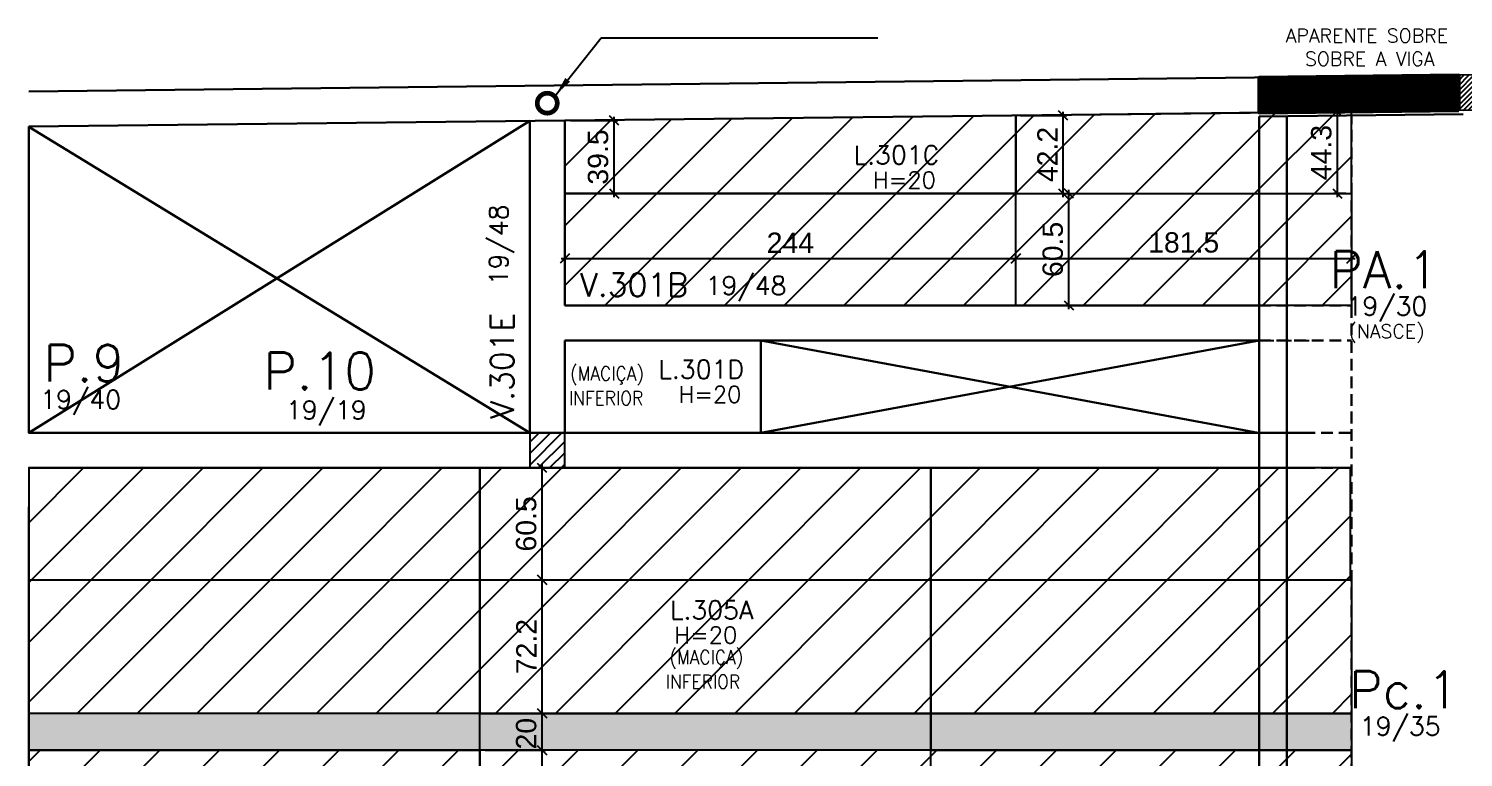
# Model space of a CAD drawing. Extents: x 534 to 8035, y 2354 to 7562.
# Drawn here: x 4209 to 4985, y 6733 to 7128 of the extents above; entities that cross this region are included whole.
import ezdxf

# ---------------------------------------------------------------- set-up
doc = ezdxf.new("R2010")
doc.units = 0
doc.linetypes.add('HIDDEN', pattern=[9.525, 6.35, -3.175])
doc.layers.get('0').update_dxf_attribs({"color": 9, "linetype": 'CONTINUOUS'})
doc.layers.get('DEFPOINTS').update_dxf_attribs({"linetype": 'CONTINUOUS'})
for name, color, linetype in [('CONTRA-FLECHA', 152, 'CONTINUOUS'), ('ESTRUTURA METALICA', 80, 'HIDDEN'), ('FO-HACHURA_PILAR-CONT', 252, 'CONTINUOUS'), ('FO-HACHURA_PILAR-MORRE', 252, 'CONTINUOUS'), ('FO-TEXTO-LAJES', 152, 'CONTINUOUS'), ('FO-TEXTO-VIGAS', 3, 'CONTINUOUS'), ('P-C', 1, 'CONTINUOUS'), ('P-M', 7, 'CONTINUOUS'), ('Painéis', 200, 'CONTINUOUS'), ('PAREDE', 191, 'CONTINUOUS'), ('Reaproveitamento', 251, 'CONTINUOUS'), ('TIRAS REESCORAMENTO', 252, 'CONTINUOUS')]:
    doc.layers.add(name, color=color, linetype=linetype)
for name, color, linetype, lineweight in [('FO-Textos dos pilares', 3, 'CONTINUOUS', 20), ('FO-Vigas', 2, 'CONTINUOUS', 30), ('SEM LAJE', 8, 'CONTINUOUS', 30)]:
    doc.layers.add(name, color=color, linetype=linetype, lineweight=lineweight)
doc.styles.add('ARIAL', font='arial.ttf')
doc.styles.add('ROMANS', font='romans.shx')
doc.dimstyles.new('COTA LAJE', dxfattribs={"dimtxt": 11, "dimasz": 5, "dimexe": 2, "dimexo": 3, "dimgap": 3, "dimtad": 3, "dimdec": 1, "dimzin": 12, "dimdsep": 46, "dimtxsty": 'ARIAL', "dimblk": 'OBLIQUE', "dimcen": 10, "dimdle": 2, "dimclrd": 5, "dimclre": 5, "dimclrt": 2, "dimadec": 0, "dimazin": 3, "dimtfac": 1, "dimtdec": 1, "dimtmove": 0, "dimatfit": 3, "dimldrblk": 'OBLIQUE', "dimfxl": 1, "dimlwd": -1, "dimlwe": -1, "dimarcsym": 1})
doc.dimstyles.new('NOTA', dxfattribs={"dimscale": 5, "dimtxt": 2, "dimasz": 2, "dimexe": 1.5, "dimexo": 2, "dimgap": 1, "dimtad": 1, "dimdec": 1, "dimzin": 12, "dimdsep": 46, "dimtxsty": 'ROMANS', "dimcen": 0.09, "dimclrd": 8, "dimclre": 8, "dimclrt": 3, "dimadec": 0, "dimazin": 0, "dimtfac": 1, "dimtdec": 1, "dimtofl": 0, "dimtmove": 0, "dimatfit": 3, "dimfxl": 1, "dimtolj": 1, "dimtzin": 12, "dimarcsym": 0})

# ---------------------------------------------------------------- blocks, each defined once
blk = doc.blocks.new('_Oblique')
at = {"color": 0, "linetype": 'ByBlock', "lineweight": -2}
blk.add_line((-0.5, -0.5), (0.5, 0.5), dxfattribs=at)
blk = doc.blocks.new('*D417')
at = {"layer": 'DEFPOINTS', "color": 0, "linetype": 'Continuous', "transparency": 16777216}
for p in [(4453.15, 6737.11), (4486.91, 6737.11), (4453.15, 6615.11)]:
    blk.add_point(p, dxfattribs=at)
at = {"layer": 'Painéis', "color": 5, "linetype": 'Continuous', "transparency": 16777216}
for p, q in [((4456.15, 6737.11), (4488.91, 6737.11)), ((4486.91, 6613.11), (4486.91, 6739.11)), ((4456.15, 6615.11), (4488.91, 6615.11))]:
    blk.add_line(p, q, dxfattribs=at)
at = {"layer": 'Painéis', "color": 5, "linetype": 'Continuous', "transparency": 16777216, "xscale": 5, "yscale": 5, "zscale": 5}
for p, rotation in [((4486.91, 6737.11), 90), ((4486.91, 6615.11), 270)]:
    blk.add_blockref('_Oblique', p, dxfattribs=dict(at, rotation=rotation))
at = {"layer": 'Painéis', "color": 2, "linetype": 'Continuous', "transparency": 16777216, "insert": (4478.39, 6676.11), "char_height": 11, "attachment_point": 5, "rotation": 90, "style": 'ARIAL'}
blk.add_mtext('122', dxfattribs=at)
blk = doc.blocks.new('*D418')
at = {"layer": 'DEFPOINTS', "color": 0, "linetype": 'Continuous', "transparency": 16777216}
for p in [(4453.18, 6757.11), (4486.95, 6757.11), (4453.18, 6737.11)]:
    blk.add_point(p, dxfattribs=at)
at = {"layer": 'Painéis', "color": 5, "linetype": 'Continuous', "transparency": 16777216}
for p, q in [((4486.95, 6735.11), (4486.95, 6759.11)), ((4456.18, 6757.11), (4488.95, 6757.11)), ((4456.18, 6737.11), (4488.95, 6737.11))]:
    blk.add_line(p, q, dxfattribs=at)
at = {"layer": 'Painéis', "color": 5, "linetype": 'Continuous', "transparency": 16777216, "xscale": 5, "yscale": 5, "zscale": 5}
for p, rotation in [((4486.95, 6757.11), 90), ((4486.95, 6737.11), 270)]:
    blk.add_blockref('_Oblique', p, dxfattribs=dict(at, rotation=rotation))
at = {"layer": 'Painéis', "color": 2, "linetype": 'Continuous', "transparency": 16777216, "insert": (4478.33, 6746.11), "char_height": 11, "attachment_point": 5, "rotation": 90, "style": 'ARIAL'}
blk.add_mtext('20', dxfattribs=at)
blk = doc.blocks.new('*D419')
at = {"layer": 'DEFPOINTS', "color": 0, "linetype": 'Continuous', "transparency": 16777216}
for p in [(4453.18, 6829.36), (4486.91, 6829.36), (4453.18, 6757.11)]:
    blk.add_point(p, dxfattribs=at)
at = {"layer": 'Painéis', "color": 5, "linetype": 'Continuous', "transparency": 16777216}
for p, q in [((4456.18, 6829.36), (4488.91, 6829.36)), ((4486.91, 6755.11), (4486.91, 6831.36)), ((4456.18, 6757.11), (4488.91, 6757.11))]:
    blk.add_line(p, q, dxfattribs=at)
at = {"layer": 'Painéis', "color": 5, "linetype": 'Continuous', "transparency": 16777216, "xscale": 5, "yscale": 5, "zscale": 5}
for p, rotation in [((4486.91, 6829.36), 90), ((4486.91, 6757.11), 270)]:
    blk.add_blockref('_Oblique', p, dxfattribs=dict(at, rotation=rotation))
at = {"layer": 'Painéis', "color": 2, "linetype": 'Continuous', "transparency": 16777216, "insert": (4478.39, 6793.24), "char_height": 11, "attachment_point": 5, "rotation": 90, "style": 'ARIAL'}
blk.add_mtext('72.2', dxfattribs=at)
blk = doc.blocks.new('*D420')
at = {"layer": 'DEFPOINTS', "color": 0, "linetype": 'Continuous', "transparency": 16777216}
for p in [(4453.18, 6889.86), (4486.91, 6889.86), (4453.18, 6829.36)]:
    blk.add_point(p, dxfattribs=at)
at = {"layer": 'Painéis', "color": 5, "linetype": 'Continuous', "transparency": 16777216}
for p, q in [((4486.91, 6827.36), (4486.91, 6891.86)), ((4456.18, 6889.86), (4488.91, 6889.86)), ((4456.18, 6829.36), (4488.91, 6829.36))]:
    blk.add_line(p, q, dxfattribs=at)
at = {"layer": 'Painéis', "color": 5, "linetype": 'Continuous', "transparency": 16777216, "xscale": 5, "yscale": 5, "zscale": 5}
for p, rotation in [((4486.91, 6889.86), 90), ((4486.91, 6829.36), 270)]:
    blk.add_blockref('_Oblique', p, dxfattribs=dict(at, rotation=rotation))
at = {"layer": 'Painéis', "color": 2, "linetype": 'Continuous', "transparency": 16777216, "insert": (4478.3, 6859.61), "char_height": 11, "attachment_point": 5, "rotation": 90, "style": 'ARIAL'}
blk.add_mtext('60.5', dxfattribs=at)
blk = doc.blocks.new('*D458')
at = {"layer": 'DEFPOINTS', "color": 0, "linetype": 'Continuous', "transparency": 16777216}
for p in [(4743.18, 7003.21), (4499.18, 6977.86), (4743.18, 6977.86)]:
    blk.add_point(p, dxfattribs=at)
at = {"layer": 'Painéis', "color": 5, "linetype": 'Continuous', "transparency": 16777216}
for p, q in [((4497.18, 7003.21), (4745.18, 7003.21)), ((4499.18, 6980.86), (4499.18, 7005.21)), ((4743.18, 6980.86), (4743.18, 7005.21))]:
    blk.add_line(p, q, dxfattribs=at)
at = {"layer": 'Painéis', "color": 5, "linetype": 'Continuous', "transparency": 16777216, "xscale": 5, "yscale": 5, "zscale": 5, "rotation": 180}
blk.add_blockref('_Oblique', (4499.18, 7003.21), dxfattribs=at)
at = {"layer": 'Painéis', "color": 5, "linetype": 'Continuous', "transparency": 16777216, "xscale": 5, "yscale": 5, "zscale": 5}
blk.add_blockref('_Oblique', (4743.18, 7003.21), dxfattribs=at)
at = {"layer": 'Painéis', "color": 2, "linetype": 'Continuous', "transparency": 16777216, "insert": (4621.18, 7011.73), "char_height": 11, "attachment_point": 5, "style": 'ARIAL'}
blk.add_mtext('244', dxfattribs=at)
blk = doc.blocks.new('*D459')
at = {"layer": 'DEFPOINTS', "color": 0, "linetype": 'Continuous', "transparency": 16777216}
for p in [(4924.68, 7003.21), (4743.18, 6977.86), (4924.68, 6977.86)]:
    blk.add_point(p, dxfattribs=at)
at = {"layer": 'Painéis', "color": 5, "linetype": 'Continuous', "transparency": 16777216}
for p, q in [((4741.18, 7003.21), (4926.68, 7003.21)), ((4743.18, 6980.86), (4743.18, 7005.21)), ((4924.68, 6980.86), (4924.68, 7005.21))]:
    blk.add_line(p, q, dxfattribs=at)
at = {"layer": 'Painéis', "color": 5, "linetype": 'Continuous', "transparency": 16777216, "xscale": 5, "yscale": 5, "zscale": 5, "rotation": 180}
blk.add_blockref('_Oblique', (4743.18, 7003.21), dxfattribs=at)
at = {"layer": 'Painéis', "color": 5, "linetype": 'Continuous', "transparency": 16777216, "xscale": 5, "yscale": 5, "zscale": 5}
blk.add_blockref('_Oblique', (4924.68, 7003.21), dxfattribs=at)
at = {"layer": 'Painéis', "color": 2, "linetype": 'Continuous', "transparency": 16777216, "insert": (4833.93, 7011.83), "char_height": 11, "attachment_point": 5, "style": 'ARIAL'}
blk.add_mtext('181.5', dxfattribs=at)
blk = doc.blocks.new('*D460')
at = {"layer": 'DEFPOINTS', "color": 0, "linetype": 'Continuous', "transparency": 16777216}
for p in [(4743.18, 7038.36), (4771.75, 7038.36), (4743.18, 6977.86)]:
    blk.add_point(p, dxfattribs=at)
at = {"layer": 'Painéis', "color": 5, "linetype": 'Continuous', "transparency": 16777216}
for p, q in [((4746.18, 7038.36), (4773.75, 7038.36)), ((4771.75, 6975.86), (4771.75, 7040.36)), ((4746.18, 6977.86), (4773.75, 6977.86))]:
    blk.add_line(p, q, dxfattribs=at)
at = {"layer": 'Painéis', "color": 5, "linetype": 'Continuous', "transparency": 16777216, "xscale": 5, "yscale": 5, "zscale": 5}
for p, rotation in [((4771.75, 7038.36), 90), ((4771.75, 6977.86), 270)]:
    blk.add_blockref('_Oblique', p, dxfattribs=dict(at, rotation=rotation))
at = {"layer": 'Painéis', "color": 2, "linetype": 'Continuous', "transparency": 16777216, "insert": (4763.14, 7008.11), "char_height": 11, "attachment_point": 5, "rotation": 90, "style": 'ARIAL'}
blk.add_mtext('60.5', dxfattribs=at)
blk = doc.blocks.new('*D461')
at = {"layer": 'DEFPOINTS', "color": 0, "linetype": 'Continuous', "transparency": 16777216}
for p in [(4742.7, 7080.6), (4768.75, 7080.6), (4743.18, 7038.36)]:
    blk.add_point(p, dxfattribs=at)
at = {"layer": 'Painéis', "color": 5, "linetype": 'Continuous', "transparency": 16777216}
for p, q in [((4745.7, 7080.6), (4770.75, 7080.6)), ((4768.75, 7036.36), (4768.75, 7082.6)), ((4746.18, 7038.36), (4770.75, 7038.36))]:
    blk.add_line(p, q, dxfattribs=at)
at = {"layer": 'Painéis', "color": 5, "linetype": 'Continuous', "transparency": 16777216, "xscale": 5, "yscale": 5, "zscale": 5}
for p, rotation in [((4768.75, 7080.6), 90), ((4768.75, 7038.36), 270)]:
    blk.add_blockref('_Oblique', p, dxfattribs=dict(at, rotation=rotation))
at = {"layer": 'Painéis', "color": 2, "linetype": 'Continuous', "transparency": 16777216, "insert": (4760.23, 7059.48), "char_height": 11, "attachment_point": 5, "rotation": 90, "style": 'ARIAL'}
blk.add_mtext('42.2', dxfattribs=at)
blk = doc.blocks.new('*D462')
at = {"layer": 'DEFPOINTS', "color": 0, "linetype": 'Continuous', "transparency": 16777216}
for p in [(4924.66, 7082.66), (4917.02, 7038.36), (4924.68, 7038.36)]:
    blk.add_point(p, dxfattribs=at)
at = {"layer": 'Painéis', "color": 5, "linetype": 'Continuous', "transparency": 16777216}
for p, q in [((4921.66, 7082.66), (4915.02, 7082.66)), ((4917.02, 7084.66), (4917.02, 7036.36)), ((4921.68, 7038.36), (4915.02, 7038.36))]:
    blk.add_line(p, q, dxfattribs=at)
at = {"layer": 'Painéis', "color": 5, "linetype": 'Continuous', "transparency": 16777216, "xscale": 5, "yscale": 5, "zscale": 5}
for p, rotation in [((4917.02, 7082.66), 90), ((4917.02, 7038.36), 270)]:
    blk.add_blockref('_Oblique', p, dxfattribs=dict(at, rotation=rotation))
at = {"layer": 'Painéis', "color": 2, "linetype": 'Continuous', "transparency": 16777216, "insert": (4908.4, 7060.51), "char_height": 11, "attachment_point": 5, "rotation": 90, "style": 'ARIAL'}
blk.add_mtext('44.3', dxfattribs=at)
blk = doc.blocks.new('*D463')
at = {"layer": 'DEFPOINTS', "color": 0, "linetype": 'Continuous', "transparency": 16777216}
for p in [(4499.18, 7077.84), (4525.82, 7077.84), (4499.18, 7038.36)]:
    blk.add_point(p, dxfattribs=at)
at = {"layer": 'Painéis', "color": 5, "linetype": 'Continuous', "transparency": 16777216}
for p, q in [((4502.18, 7077.84), (4527.82, 7077.84)), ((4525.82, 7036.36), (4525.82, 7079.84)), ((4502.18, 7038.36), (4527.82, 7038.36))]:
    blk.add_line(p, q, dxfattribs=at)
at = {"layer": 'Painéis', "color": 5, "linetype": 'Continuous', "transparency": 16777216, "xscale": 5, "yscale": 5, "zscale": 5}
for p, rotation in [((4525.82, 7077.84), 90), ((4525.82, 7038.36), 270)]:
    blk.add_blockref('_Oblique', p, dxfattribs=dict(at, rotation=rotation))
at = {"layer": 'Painéis', "color": 2, "linetype": 'Continuous', "transparency": 16777216, "insert": (4517.2, 7058.1), "char_height": 11, "attachment_point": 5, "rotation": 90, "style": 'ARIAL'}
blk.add_mtext('39.5', dxfattribs=at)

msp = doc.modelspace()

# ---------------------------------------------------------------- hatches: boundary and pattern name
at = {"layer": 'FO-HACHURA_PILAR-CONT'}
h = msp.add_hatch(dxfattribs=at)
h.set_pattern_fill('ANSI31', color=256, scale=15)
h.set_pattern_definition([(45, (-8897.1667, 12460.0115), (-1.32582521, 1.32582521), [])])
h.paths.add_polyline_path([(5022.68, 7083.77), (4982.68, 7083.32), (4982.68, 7102.32), (5022.68, 7102.77)])
at = {"layer": 'FO-HACHURA_PILAR-MORRE'}
h = msp.add_hatch(dxfattribs=at)
h.set_pattern_fill('ANSI31', color=256, scale=35)
h.set_pattern_definition([(45, (1811.6567, 3338.154), (-3.093592, 3.093592), [])])
h.paths.add_polyline_path([(4480.18, 6908.86), (4480.18, 6889.86), (4499.18, 6889.86), (4499.18, 6908.86)])
at = {"layer": 'PAREDE', "linetype": 'Continuous', "lineweight": 50}
h = msp.add_hatch(dxfattribs=at)
h.set_pattern_fill('ANSI31', color=256, scale=15)
h.set_pattern_definition([(45, (1811.6567, 3338.154), (-1.3258252, 1.3258252), [])])
h.paths.add_polyline_path([(4982.68, 7083.32), (4982.68, 7102.32), (4874.68, 7101.1), (4874.68, 7082.09)])
at = {"layer": 'Reaproveitamento', "linetype": 'Continuous'}
h = msp.add_hatch(dxfattribs=at)
h.set_pattern_fill('ANSI31', color=256, scale=7.2)
h.paths.add_polyline_path([(4743.18, 7080.61), (4499.18, 7077.85), (4499.18, 7038.36), (4743.18, 7038.36)])
h = msp.add_hatch(dxfattribs=at)
h.set_pattern_fill('ANSI31', color=256, scale=7.2)
h.paths.add_polyline_path([(4743.18, 7038.36), (4924.68, 7038.36), (4924.66, 7082.66), (4743.18, 7080.61)])
h = msp.add_hatch(dxfattribs=at)
h.set_pattern_fill('ANSI31', color=256, scale=7.2)
h.paths.add_polyline_path([(4499.18, 6977.86), (4743.18, 6977.86), (4743.18, 7038.36), (4499.18, 7038.36)])
h = msp.add_hatch(dxfattribs=at)
h.set_pattern_fill('ANSI31', color=256, scale=7.2)
h.paths.add_polyline_path([(4743.18, 7038.36), (4924.68, 7038.36), (4924.68, 6977.86), (4743.18, 6977.86)])
h = msp.add_hatch(dxfattribs=at)
h.set_pattern_fill('ANSI31', color=256, scale=7.2)
h.paths.add_polyline_path([(4209.18, 6829.36), (4453.18, 6829.36), (4453.18, 6889.86), (4209.18, 6889.86)])
h = msp.add_hatch(dxfattribs=at)
h.set_pattern_fill('ANSI31', color=256, scale=7.2)
h.paths.add_polyline_path([(4453.18, 6829.36), (4697.15, 6829.36), (4697.15, 6889.86), (4453.18, 6889.86)])
h.paths.add_polyline_path([(4489.73, 6841.93), (4489.73, 6877.33), (4467.06, 6877.33), (4467.06, 6841.93)], flags=24)
h = msp.add_hatch(dxfattribs=at)
h.set_pattern_fill('ANSI31', color=256, scale=7.2)
h.paths.add_polyline_path([(4697.15, 6829.36), (4924.18, 6829.36), (4924.18, 6889.86), (4697.15, 6889.86)])
h = msp.add_hatch(dxfattribs=at)
h.set_pattern_fill('ANSI31', color=256, scale=7.2)
h.paths.add_polyline_path([(4209.18, 6829.36), (4453.18, 6829.36), (4453.18, 6757.11), (4209.18, 6757.11)])
h = msp.add_hatch(dxfattribs=at)
h.set_pattern_fill('ANSI31', color=256, scale=7.2)
h.paths.add_polyline_path([(4453.18, 6829.36), (4697.15, 6829.36), (4697.15, 6757.11), (4453.18, 6757.11)])
h.paths.add_polyline_path([(4489.92, 6775.57), (4489.92, 6810.98), (4467.25, 6810.98), (4467.25, 6775.57)], flags=24)
h.paths.add_polyline_path([(4557.96, 6792.71), (4597.17, 6792.71), (4597.17, 6806.21), (4557.96, 6806.21)], flags=24)
h.paths.add_polyline_path([(4555.47, 6805.55), (4608.09, 6805.55), (4608.09, 6820.55), (4555.47, 6820.55)], flags=24)
h = msp.add_hatch(dxfattribs=at)
h.set_pattern_fill('ANSI31', color=256, scale=7.2)
h.paths.add_polyline_path([(4697.15, 6829.36), (4924.68, 6829.36), (4924.68, 6757.11), (4697.15, 6757.11)])
h = msp.add_hatch(dxfattribs=at)
h.set_pattern_fill('ANSI31', color=256, scale=7.2)
h.paths.add_polyline_path([(4209.15, 6615.11), (4453.15, 6615.11), (4453.15, 6737.11), (4209.15, 6737.11)])
h = msp.add_hatch(dxfattribs=at)
h.set_pattern_fill('ANSI31', color=256, scale=7.2)
h.paths.add_polyline_path([(4453.15, 6615.11), (4697.15, 6615.11), (4697.15, 6737.11), (4453.15, 6737.11)])
h.paths.add_polyline_path([(4489.92, 6660.11), (4489.92, 6691.25), (4467.25, 6691.25), (4467.25, 6660.11)], flags=24)
h = msp.add_hatch(dxfattribs=at)
h.set_pattern_fill('ANSI31', color=256, scale=7.2)
h.paths.add_polyline_path([(4697.15, 6737.11), (4924.68, 6737.11), (4924.68, 6615.11), (4697.15, 6615.11)])
at = {"layer": 'TIRAS REESCORAMENTO', "linetype": 'Continuous'}
for points in [[(4209.18, 6737.11), (4453.18, 6737.11), (4453.18, 6757.11), (4209.18, 6757.11)], [(4453.18, 6757.11), (4697.15, 6757.11), (4697.15, 6737.11), (4453.18, 6737.11)], [(4697.15, 6757.11), (4924.68, 6757.11), (4924.68, 6737.11), (4697.15, 6737.11)]]:
    msp.add_hatch(color=256, dxfattribs=at).paths.add_polyline_path(points)

# ---------------------------------------------------------------- linework, layer by layer
at = {"layer": 'CONTRA-FLECHA', "linetype": 'Continuous', "const_width": 2.56}
msp.add_lwpolyline([(4485.86, 7083.42, 1), (4493.5, 7091.06, 1)], format="xyb", close=True, dxfattribs=at)
at = {"layer": 'ESTRUTURA METALICA', "linetype": 'HIDDEN'}
for p, q in [((4600.18, 6958.86), (4903.18, 6958.86)), ((4209.18, 6908.86), (4480.18, 6908.86))]:
    msp.add_line(p, q, dxfattribs=at)
at = {"layer": 'FO-Vigas'}
for p, q in [((4982.68, 7102.32), (4209.18, 7093.57)), ((4982.68, 7083.32), (4209.18, 7074.57)), ((4480.18, 6908.86), (4480.18, 7077.63)), ((4499.18, 6977.86), (4499.18, 7077.84)), ((4985.18, 7081.34), (4874.68, 7080.09)), ((4874.68, 5154.36), (4874.68, 7080.09)), ((4889.68, 5181.33), (4889.68, 7080.32)), ((4209.18, 6908.86), (4209.18, 7074.57)), ((4499.18, 6977.86), (4874.68, 6977.86)), ((4499.18, 6908.86), (4499.18, 6958.86)), ((4499.18, 6958.86), (4874.68, 6958.86)), ((4605.18, 6908.86), (4605.18, 6958.86)), ((4903.18, 6908.86), (4209.15, 6908.86)), ((4903.18, 6889.86), (4209.15, 6889.86)), ((4209.18, 6522.61), (4209.18, 6868.86))]:
    msp.add_line(p, q, dxfattribs=at)
at = {"layer": 'FO-Vigas', "linetype": 'HIDDEN'}
for p, q in [((4924.68, 5142.36), (4924.68, 7080.66)), ((4874.68, 6977.86), (4924.68, 6977.86)), ((4874.68, 6958.86), (4924.68, 6958.86)), ((4924.18, 6908.86), (4902.68, 6908.86)), ((4924.18, 6889.86), (4902.68, 6889.86))]:
    msp.add_line(p, q, dxfattribs=at)
at = {"layer": 'P-C'}
for p, q in [((5022.68, 7102.77), (4982.68, 7102.32)), ((4982.68, 7083.32), (4982.68, 7102.32)), ((5022.68, 7083.77), (4982.68, 7083.32))]:
    msp.add_line(p, q, dxfattribs=at)
at = {"layer": 'P-M'}
msp.add_lwpolyline([(4480.18, 6908.86), (4480.18, 6889.86), (4499.18, 6889.86), (4499.18, 6908.86)], close=True, dxfattribs=at)
at = {"layer": 'Painéis', "linetype": 'Continuous'}
for points in [[(4743.18, 7080.61), (4499.18, 7077.85), (4499.18, 7038.36), (4743.18, 7038.36)], [(4743.18, 7038.36), (4924.68, 7038.36), (4924.66, 7082.66), (4743.18, 7080.61)], [(4499.18, 6977.86), (4743.18, 6977.86), (4743.18, 7038.36), (4499.18, 7038.36)], [(4743.18, 7038.36), (4924.68, 7038.36), (4924.68, 6977.86), (4743.18, 6977.86)], [(4209.18, 6829.36), (4453.18, 6829.36), (4453.18, 6889.86), (4209.18, 6889.86)], [(4453.18, 6829.36), (4697.15, 6829.36), (4697.15, 6889.86), (4453.18, 6889.86)], [(4697.15, 6829.36), (4924.18, 6829.36), (4924.18, 6889.86), (4697.15, 6889.86)], [(4209.18, 6829.36), (4453.18, 6829.36), (4453.18, 6757.11), (4209.18, 6757.11)], [(4453.18, 6829.36), (4697.15, 6829.36), (4697.15, 6757.11), (4453.18, 6757.11)], [(4697.15, 6829.36), (4924.68, 6829.36), (4924.68, 6757.11), (4697.15, 6757.11)], [(4209.18, 6737.11), (4453.18, 6737.11), (4453.18, 6757.11), (4209.18, 6757.11)], [(4453.18, 6757.11), (4697.15, 6757.11), (4697.15, 6737.11), (4453.18, 6737.11)], [(4697.15, 6757.11), (4924.68, 6757.11), (4924.68, 6737.11), (4697.15, 6737.11)], [(4209.15, 6615.11), (4453.15, 6615.11), (4453.15, 6737.11), (4209.15, 6737.11)], [(4453.15, 6615.11), (4697.15, 6615.11), (4697.15, 6737.11), (4453.15, 6737.11)], [(4697.15, 6737.11), (4924.68, 6737.11), (4924.68, 6615.11), (4697.15, 6615.11)]]:
    msp.add_lwpolyline(points, close=True, dxfattribs=at)
at = {"layer": 'PAREDE', "linetype": 'Continuous', "lineweight": 50}
msp.add_lwpolyline([(4982.68, 7083.32), (4982.68, 7102.32), (4874.68, 7101.1), (4874.68, 7082.09)], close=True, dxfattribs=at)
at = {"layer": 'SEM LAJE'}
for p, q in [((4480.18, 7077.63), (4209.18, 6908.86)), ((4480.18, 6908.86), (4209.18, 7074.36)), ((4605.18, 6958.86), (4874.18, 6908.86)), ((4605.18, 6908.86), (4874.68, 6958.86))]:
    msp.add_line(p, q, dxfattribs=at)

# ---------------------------------------------------------------- texts
at = {"layer": 'FO-TEXTO-LAJES', "style": 'ROMANS'}
for s, p in [('L.301C', (4655.46, 7054.24)), ('L.301D', (4549.82, 6938.24)), ('L.305A', (4556.07, 6808.05))]:
    msp.add_text(s, height=10, dxfattribs=at).set_placement(p)
at = {"layer": 'FO-TEXTO-LAJES', "color": 3, "style": 'ROMANS'}
for p in [(4665.93, 7041.15), (4560.77, 6925.16), (4558.49, 6794.96)]:
    msp.add_text('H=20', height=9, dxfattribs=at).set_placement(p)
at = {"layer": 'FO-TEXTO-LAJES', "color": 4, "style": 'ROMANS', "width": 0.9}
for s, p in [('(MACIÇA)', (4502.02, 6937.2)), ('INFERIOR', (4501.38, 6923.93)), ('(MACIÇA)', (4555.75, 6783.75)), ('INFERIOR', (4553.8, 6770.48))]:
    msp.add_text(s, height=7.5, dxfattribs=at).set_placement(p)
at = {"layer": 'FO-TEXTO-VIGAS', "style": 'ROMANS'}
for s, height, p in [('APARENTE SOBRE', 7.5, (4889.13, 7120.04)), ('SOBRE A VIGA', 7.5, (4899.5, 7107.45)), ('19/48', 10, (4575.33, 6983.54))]:
    msp.add_text(s, height=height, dxfattribs=at).set_placement(p)
msp.add_text('19/48', height=10, rotation=90, dxfattribs=at).set_placement((4468.41, 6988.69))
at = {"layer": 'FO-TEXTO-VIGAS', "color": 1, "style": 'ROMANS'}
msp.add_text('V.301B', height=12.5, dxfattribs=at).set_placement((4507.4, 6982.72))
msp.add_text('V.301E', height=12.5, rotation=90, dxfattribs=at).set_placement((4471.52, 6916.53))
at = {"layer": 'FO-Textos dos pilares', "color": 1, "style": 'ROMANS'}
for s, p in [('PA.1', (4912.84, 6987.09)), ('P.9', (4217.2, 6936.57)), ('P.10', (4336.18, 6932.31)), ('Pc.1', (4923.52, 6759.87))]:
    msp.add_text(s, height=20, dxfattribs=at).set_placement(p)
at = {"layer": 'FO-Textos dos pilares', "color": 3, "style": 'ROMANS'}
for s, p in [('19/30', (4922.01, 6972.4)), ('19/40', (4215.44, 6921.88)), ('19/19', (4348.33, 6916.22)), ('19/35', (4929.2, 6745.18))]:
    msp.add_text(s, height=10, dxfattribs=at).set_placement(p)
at = {"layer": 'FO-Textos dos pilares', "color": 4, "style": 'ROMANS'}
msp.add_text('(NASCE)', height=7.5, dxfattribs=at).set_placement((4923.02, 6960.06))

# ---------------------------------------------------------------- dimensions: what is measured, and where the dimension line sits
at = {"layer": 'Painéis', "linetype": 'Continuous'}
for base, p1, p2, picture, middle in [((4917.02, 7038.36), (4924.66, 7082.66), (4924.68, 7038.36), '*D462', (4908.4, 7060.51)), ((4525.82, 7077.84), (4499.18, 7038.36), (4499.18, 7077.84), '*D463', (4517.2, 7058.1)), ((4768.75, 7080.6), (4743.18, 7038.36), (4742.7, 7080.6), '*D461', (4760.23, 7059.48)), ((4771.75, 7038.36), (4743.18, 6977.86), (4743.18, 7038.36), '*D460', (4763.14, 7008.11)), ((4486.91, 6889.86), (4453.18, 6829.36), (4453.18, 6889.86), '*D420', (4478.3, 6859.61)), ((4486.91271974, 6829.36100512), (4453.18113337, 6757.11100512), (4453.18113337, 6829.36100512), '*D419', (4478.39020951, 6793.23600512)), ((4486.91, 6737.11), (4453.15, 6615.11), (4453.15, 6737.11), '*D417', (4478.39, 6676.11))]:
    dim = msp.add_linear_dim(base=base, p1=p1, p2=p2, angle=90, dimstyle='COTA LAJE', dxfattribs=at)
    dim.commit()
    dim.dimension.update_dxf_attribs({"geometry": picture, "text_midpoint": middle})
for base, p1, p2, picture, middle in [((4743.18, 7003.21), (4499.18, 6977.86), (4743.18, 6977.86), '*D458', (4621.18, 7011.73)), ((4924.68, 7003.21), (4743.18, 6977.86), (4924.68, 6977.86), '*D459', (4833.93, 7011.83))]:
    dim = msp.add_linear_dim(base=base, p1=p1, p2=p2, dimstyle='COTA LAJE', dxfattribs=at)
    dim.commit()
    dim.dimension.update_dxf_attribs({"geometry": picture, "text_midpoint": middle})
dim = msp.add_linear_dim(base=(4486.95, 6757.11), p1=(4453.18, 6737.11), p2=(4453.18, 6757.11), angle=90, dimstyle='COTA LAJE', dxfattribs=at)
dim.commit()
dim.dimension.update_dxf_attribs({"geometry": '*D418', "text_midpoint": (4486.95, 6746.11), "dimtype": 160})

# ---------------------------------------------------------------- leaders
at = {"layer": 'CONTRA-FLECHA', "color": 8, "annotation_type": 0, "has_hookline": 1, "hookline_direction": 0, "text_width": 134.62}
msp.add_leader([(4494.45, 7092.02), (4518.89, 7122.57), (4528.89, 7122.57)], dimstyle='NOTA', dxfattribs=at)

doc.saveas('drawing.dxf')
